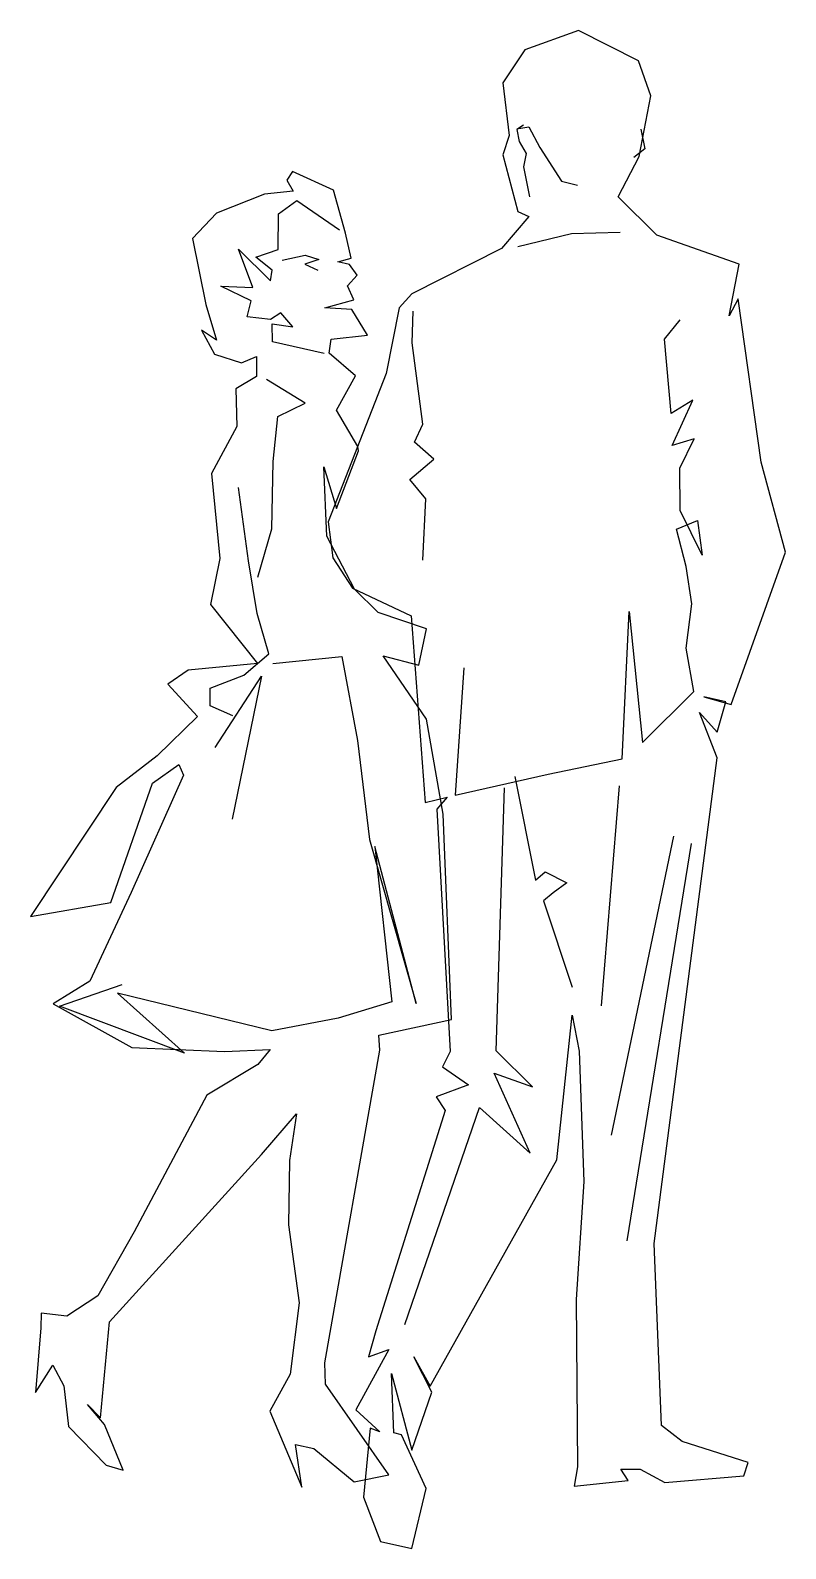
# Model space of a CAD drawing. Extents: x 102.1 to 139.2, y 48.1 to 122.7.
import ezdxf

# ---------------------------------------------------------------- set-up
doc = ezdxf.new("R2010")
doc.units = 0
doc.header["$LTSCALE"] = 40
doc.layers.get('0').update_dxf_attribs({"linetype": 'CONTINUOUS'})

msp = doc.modelspace()

# ---------------------------------------------------------------- linework, layer by layer
at = {"color": 0}
for points in [[(128.994, 122.691), (126.357, 121.742), (125.275, 120.109), (125.587, 117.529), (125.278, 116.578), (126.006, 113.794), (126.55, 113.549), (125.214, 111.987), (120.801, 109.757), (120.18, 109.058), (119.54, 105.839), (116.7, 98.55), (116.932, 96.791), (117.888, 95.306), (120.779, 93.932), (121.456, 84.779), (122.538, 85.03), (122.035, 84.443), (122.686, 72.54), (122.307, 71.796), (123.587, 70.903), (121.997, 70.32), (122.438, 69.643), (119.039, 58.825), (118.671, 57.557), (119.678, 57.912), (118.047, 54.951), (119.232, 53.869), (118.764, 54.049), (118.426, 50.655), (119.273, 48.482), (120.811, 48.132), (121.508, 51.093), (120.303, 53.724), (119.922, 53.824), (119.812, 56.731), (120.806, 52.968), (121.782, 55.819), (120.909, 57.545), (121.7, 56.115), (127.923, 67.224), (128.685, 74.329), (129.019, 72.554), (129.249, 66.164), (128.869, 60.366), (128.945, 52.151), (128.778, 51.196), (131.434, 51.48), (131.066, 52.04), (132.012, 52.039), (133.235, 51.378), (137.108, 51.704), (137.318, 52.363), (134.085, 53.401), (133.057, 54.172), (132.707, 63.111), (135.807, 86.96), (134.936, 89.185), (135.792, 88.227), (136.217, 89.712), (135.15, 89.96), (136.482, 89.59), (139.161, 97.062), (137.955, 101.484), (136.824, 109.499), (136.391, 108.667), (136.872, 111.212), (132.831, 112.63), (130.939, 114.513), (131.967, 116.492), (132.549, 119.47), (131.933, 121.201)], [(118.16, 102.257), (117.11, 104.04), (118.04, 105.728), (116.741, 106.839), (116.85, 107.527), (118.62, 107.72), (117.85, 108.983), (116.534, 109.058), (117.953, 109.453), (117.64, 110.153), (118.115, 110.664), (117.746, 111.199), (117.174, 111.33), (117.818, 111.504), (117.546, 112.727), (116.965, 114.841), (114.944, 115.755), (114.663, 115.328), (114.981, 114.794), (113.57, 114.655), (111.215, 113.71), (110.041, 112.464), (110.68, 109.222), (111.206, 107.48), (110.478, 107.974), (111.11, 106.792), (112.442, 106.371), (113.18, 106.683), (113.178, 105.698), (112.163, 105.087), (112.213, 103.23), (110.972, 100.937), (111.379, 96.755), (110.919, 94.503), (113.217, 91.599), (109.818, 91.272), (108.826, 90.583), (110.278, 88.995), (108.305, 87.067), (106.278, 85.512), (102.071, 79.17), (106.03, 79.864), (108.075, 85.718), (109.355, 86.641), (109.583, 86.11), (107.017, 80.361), (104.988, 75.992), (103.191, 74.878), (107.059, 72.748), (111.607, 72.544), (113.849, 72.647), (113.24, 71.909), (110.741, 70.406), (107.163, 63.688), (105.386, 60.552), (103.861, 59.546), (102.598, 59.696), (102.578, 58.981), (102.323, 55.802), (103.166, 57.135), (103.713, 56.121), (103.939, 54.132), (105.792, 52.225), (106.629, 51.984), (105.707, 54.223), (104.877, 55.206), (105.512, 54.561), (105.951, 59.27), (113.423, 67.491), (115.142, 69.489), (114.796, 67.196), (114.746, 64.025), (115.265, 60.198), (114.834, 56.705), (113.824, 54.878), (115.395, 51.15), (115.095, 53.243), (115.985, 53.052), (117.973, 51.41), (119.672, 51.759), (116.56, 56.209), (116.539, 57.258), (119.234, 72.611), (119.178, 73.355), (122.756, 74.111), (122.348, 84.204), (121.52, 88.871), (119.394, 91.975), (121.146, 91.517), (121.529, 93.297), (119.147, 94.106), (117.989, 95.252), (116.629, 97.848), (116.482, 101.255), (117.102, 99.204), (118.179, 102.039)]]:
    msp.add_lwpolyline(points, close=True, dxfattribs=at)
for points in [[(126.292, 118.033), (125.953, 117.825), (126.077, 117.233), (126.419, 116.648), (126.285, 115.987), (126.577, 114.52)], [(126.057, 117.874), (126.558, 117.949), (127.092, 116.936), (128.146, 115.282), (128.947, 115.093)], [(132.056, 117.846), (132.246, 116.868), (131.71, 116.448)], [(116.497, 106.82), (113.968, 107.403), (113.941, 108.274), (114.96, 108.13), (114.365, 108.812), (113.857, 108.493), (112.71, 108.628), (112.911, 109.403), (111.422, 110.135), (112.993, 110.066), (112.291, 111.94), (113.86, 110.399), (113.951, 110.921), (113.15, 111.558), (114.236, 111.937), (114.259, 113.676), (115.16, 114.342), (117.244, 112.901)], [(126.009, 112.08), (128.65, 112.722), (131.031, 112.783)], [(114.438, 111.407), (115.558, 111.644), (116.243, 111.433), (115.546, 111.209), (116.19, 110.91)], [(121.342, 96.68), (121.491, 99.682), (120.712, 100.638), (121.878, 101.629), (120.929, 102.461), (121.338, 103.358), (120.823, 107.351), (120.867, 108.898)], [(123.356, 91.391), (122.937, 85.134), (127.495, 86.17), (131.136, 86.912), (131.481, 94.156), (132.131, 87.716), (134.658, 90.216), (134.27, 92.351), (134.561, 94.53), (134.28, 96.368), (133.794, 98.198), (134.83, 98.617), (135.064, 96.921), (133.986, 99.114), (133.968, 101.187), (134.674, 102.625), (133.59, 102.298), (134.612, 104.533), (133.544, 103.872), (133.212, 107.528), (133.981, 108.479)], [(113.234, 95.846), (113.927, 98.206), (113.994, 101.517), (114.223, 103.724), (115.571, 104.377), (113.66, 105.544)], [(112.019, 89.035), (110.894, 89.527), (110.893, 90.385), (112.561, 91.029), (113.78, 92.069), (113.209, 94.055), (112.783, 96.639), (112.295, 100.247)], [(113.972, 91.603), (117.372, 91.943), (118.138, 87.815), (118.718, 82.95), (121.013, 74.902), (118.99, 82.609), (119.825, 74.987), (117.18, 74.178), (113.926, 73.553), (106.353, 75.403), (109.648, 72.458), (103.495, 74.767), (106.582, 75.832)], [(111.15, 87.467), (113.419, 90.975), (111.98, 83.96)], [(125.867, 86.05), (126.875, 80.955), (127.36, 81.364), (128.42, 80.835), (127.741, 80.33), (127.269, 79.946), (128.686, 75.71)], [(120.455, 59.131), (124.131, 69.787), (126.614, 67.555), (124.844, 71.481), (126.731, 70.814), (124.952, 72.578), (125.353, 85.501)], [(130.984, 85.599), (130.105, 74.788)], [(133.653, 83.119), (130.592, 68.441)], [(134.525, 82.762), (131.355, 63.252)]]:
    msp.add_lwpolyline(points, dxfattribs=at)

doc.saveas('drawing.dxf')
